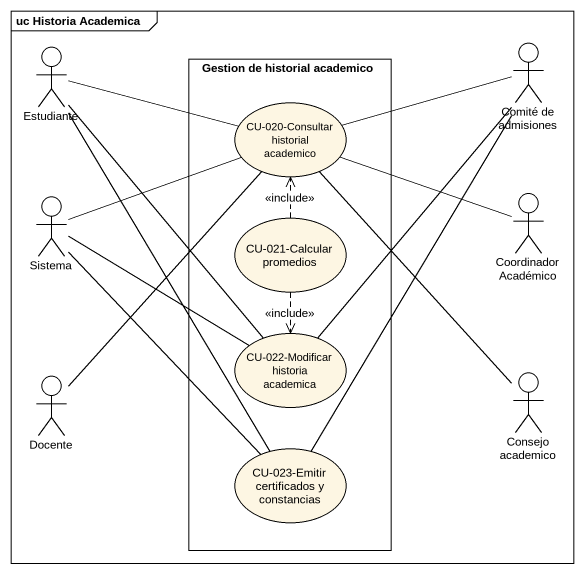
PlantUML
@startuml
mainframe uc Historia Academica
actor Estudiante
actor "Comité de admisiones" as Comité_de_admisiones
rectangle "Gestion de historial academico" as Gestion_de_historial {
  usecase "CU-020-Consultar historial academico" as CU_020_Consultar_historial
  usecase "CU-021-Calcular promedios" as CU_021_Calcular_promedios
  usecase "CU-022-Modificar historia academica" as CU_022_Modificar_historia
  usecase "CU-023-Emitir certificados y constancias" as CU_023_Emitir_certificados
}
actor Sistema
actor "Coordinador Académico" as Coordinador_Académico
actor Docente
actor "Consejo academico" as Consejo_academico
Estudiante -right- CU_020_Consultar_historial
Estudiante -- CU_022_Modificar_historia
Estudiante -- CU_023_Emitir_certificados
Comité_de_admisiones -left- CU_020_Consultar_historial
Comité_de_admisiones -- CU_022_Modificar_historia
Comité_de_admisiones -- CU_023_Emitir_certificados
Sistema -right- CU_020_Consultar_historial
Sistema -right- CU_022_Modificar_historia
Sistema -- CU_023_Emitir_certificados
CU_021_Calcular_promedios .up.> CU_020_Consultar_historial : <<include>>
CU_021_Calcular_promedios ..> CU_022_Modificar_historia : <<include>>
Coordinador_Académico -left- CU_020_Consultar_historial
Docente -up- CU_020_Consultar_historial
Consejo_academico -up- CU_020_Consultar_historial
@enduml
